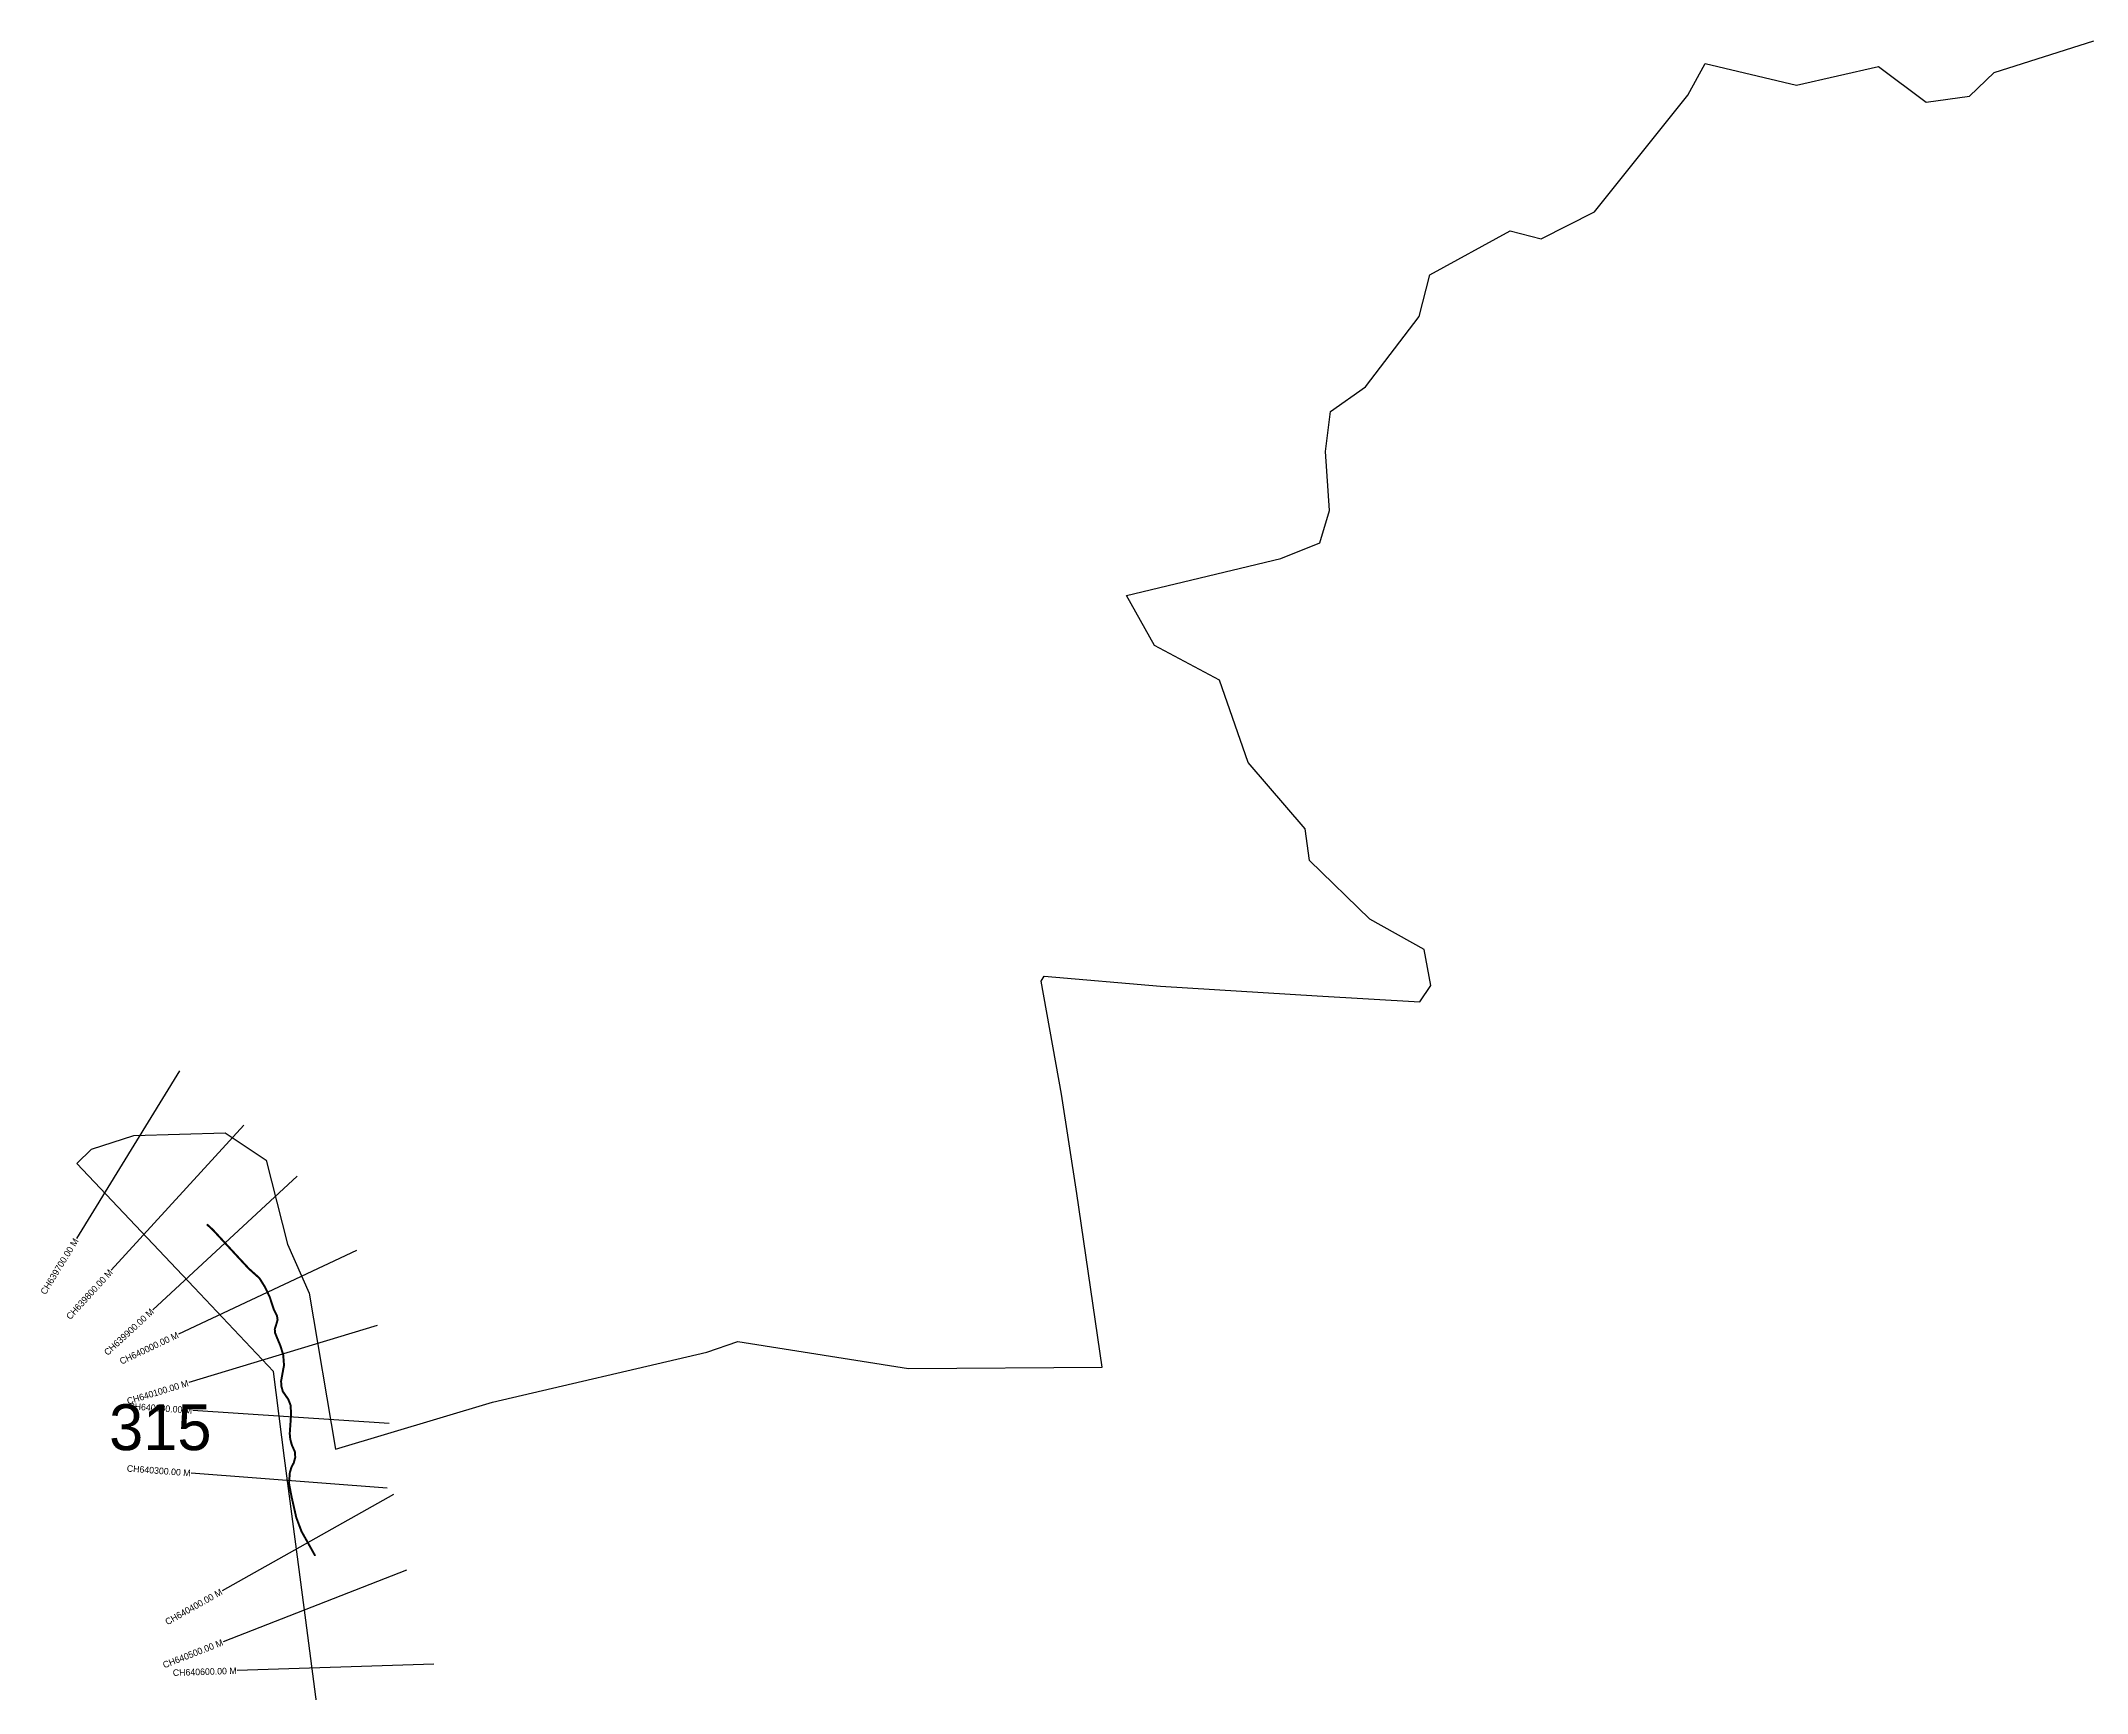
# Model space of a CAD drawing. Header units: metres. Extents: x 328551 to 333715, y 1800923 to 1805912.
# Drawn here: x 328551 to 331671, y 1803143 to 1805662 of the extents above; entities that cross this region are included whole.
import ezdxf
from ezdxf.enums import TextEntityAlignment as Align

# ---------------------------------------------------------------- set-up
doc = ezdxf.new("R2010")
doc.units = ezdxf.units.M
for name, color, linetype in [('CS', 134, 'Continuous'), ('CSMark', 6, 'Continuous'), ('NATURALLY PROTECTED', 3, 'Continuous')]:
    doc.layers.add(name, color=color, linetype=linetype)

msp = doc.modelspace()

# ---------------------------------------------------------------- linework, layer by layer
at = {"color": 6}
for points in [[(328605.6, 1803950.4), (328627.6, 1803972.3), (328692.5, 1803993), (328831.6, 1803996.8), (328894.3, 1803955.4), (328926.6, 1803827.2), (328959.8, 1803752.5), (328999.7, 1803514.9), (329239.6, 1803586.2), (329566, 1803662.6), (329613.3, 1803678.8), (329873.8, 1803637.8), (330169.3, 1803639.9), (330130.6, 1803904.4), (330107.3, 1804056.1), (330076.4, 1804228.4), (330080.9, 1804235.6), (330258.1, 1804220.6), (330497, 1804205.9), (330653.7, 1804196.7), (330670.6, 1804221.4), (330660.5, 1804276.7), (330577.5, 1804322.9), (330485.2, 1804412.4), (330478.7, 1804460.4), (330392, 1804561.6), (330348.2, 1804686.9), (330248.8, 1804739.9), (330206.5, 1804816.2), (330441.6, 1804872.4), (330501.3, 1804896.7), (330515.7, 1804945.7), (330509.7, 1805036), (330517.7, 1805096.6), (330570.7, 1805134.4), (330652.5, 1805241.7), (330668.9, 1805305.2), (330791.4, 1805372.2), (330838.7, 1805359.9), (330920.3, 1805401.4), (331062.7, 1805579.2), (331089, 1805627.5), (331228.2, 1805594.5), (331353.4, 1805623), (331425.8, 1805568.2), (331492.2, 1805577.6), (331529.6, 1805613.6), (331681.8, 1805661.7)], [(328982.2, 1803043.4), (328954.7, 1803253.8), (328922.3, 1803501.2), (328905.1, 1803633.3), (328784.5, 1803761), (328605.6, 1803950.4)]]:
    msp.add_lwpolyline(points, dxfattribs=at)
at = {"layer": 'CS'}
for p, q in [((328762.1, 1804091.3), (328604.9, 1803835.7)), ((328860.3, 1804008.9), (328658, 1803787.4)), ((328941.5, 1803931), (328721.3, 1803727.2)), ((329031.9, 1803817.8), (328760.5, 1803690)), ((329063.3, 1803703.3), (328776.3, 1803616.1)), ((329081.5, 1803553.8), (328782.2, 1803573.8)), ((329078.9, 1803455.4), (328779.8, 1803478.1)), ((329088.6, 1803445.4), (328827, 1803298.5)), ((329108, 1803330.3), (328828.7, 1803221)), ((329150, 1803186.7), (328850.1, 1803177.1))]:
    msp.add_line(p, q, dxfattribs=at)
at = {"layer": 'NATURALLY PROTECTED', "const_width": 3, "flags": 128}
msp.add_lwpolyline([(328803.6, 1803857.6), (328812.7, 1803849.3), (328832.2, 1803828.2), (328853, 1803805.7), (328867.8, 1803789.8), (328884, 1803775.3), (328892.5, 1803761.6), (328899.6, 1803746.7), (328905.7, 1803727.9), (328910.6, 1803718.2), (328911.6, 1803711.8), (328909.4, 1803704.4), (328907.3, 1803697.7), (328907.7, 1803692), (328911.7, 1803682.3), (328916.1, 1803671.7), (328920.1, 1803658.6), (328921.4, 1803642.9), (328918.9, 1803629.2), (328916.9, 1803618.4), (328917.4, 1803610.4), (328919.6, 1803602.6), (328927.7, 1803591), (328931.3, 1803582.1), (328932.2, 1803569), (328931.2, 1803554), (328930.1, 1803538.4), (328930.9, 1803530.1), (328933.2, 1803521.3), (328938, 1803510.5), (328938.5, 1803502.3), (328936.3, 1803493.9), (328932.8, 1803487.4), (328930.3, 1803479.1), (328929, 1803462.6), (328932.6, 1803443.4), (328940.1, 1803410.4), (328948.1, 1803389.2), (328953.9, 1803378.9), (328962.4, 1803363.8), (328968.8, 1803352.3), (328968.9, 1803352)], dxfattribs=at)

# ---------------------------------------------------------------- texts
at = {"insert": (328654.6, 1803583.2), "char_height": 70, "attachment_point": 1}
msp.add_mtext_dynamic_manual_height_columns('315', width=95.172, gutter_width=1, heights=[0], dxfattribs=at)
at = {"layer": 'CSMark'}
for s, rotation, p in [('CH639700.00 M', 58.4122, (328604.4, 1803834.9)), ('CH639800.00 M', 47.6074, (328657.4, 1803786.6)), ('CH639900.00 M', 42.7835, (328720.6, 1803726.5)), ('CH640000.00 M', 25.2142, (328759.6, 1803689.5)), ('CH640100.00 M', 16.888, (328775.3, 1803615.8)), ('CH640200.00 M', 356.1838, (328781.2, 1803573.9)), ('CH640300.00 M', 355.6652, (328778.8, 1803478.2)), ('CH640400.00 M', 29.3054, (328826.1, 1803298.1)), ('CH640500.00 M', 21.3623, (328827.7, 1803220.6)), ('CH640600.00 M', 1.8309, (328849.1, 1803177))]:
    msp.add_text(s, height=10, rotation=rotation, dxfattribs=at).set_placement(p, align=Align.MIDDLE_RIGHT)

doc.saveas('drawing.dxf')
